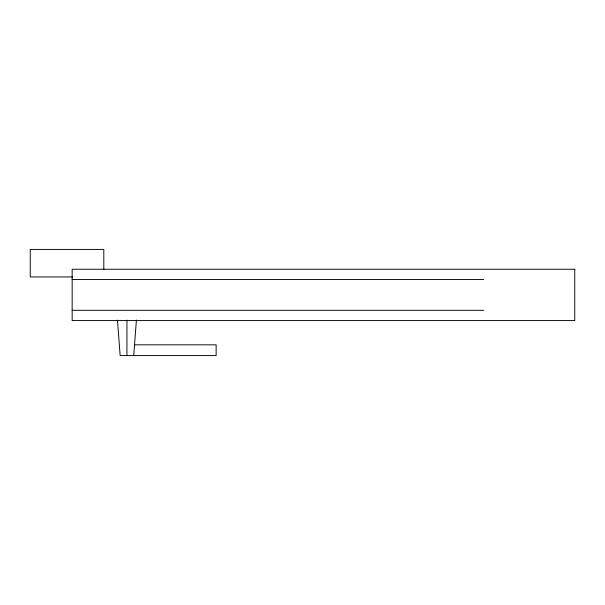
<?xml version="1.0" encoding="UTF-8"?>
<svg xmlns="http://www.w3.org/2000/svg" width="605" height="605" viewBox="0 0 605 605"><rect width="100%" height="100%" fill="white"/><g stroke="black" fill="none" stroke-linecap="round" stroke-linejoin="round"><path stroke-width="0.91" d="M133.72 355.581L136.412 320.037M72.691 276.946L30.25 276.946L30.25 249.419L103.81 249.419L103.81 269.603M72.161 279.51L483.667 279.51M72.161 310.312L483.667 310.312M134.537 344.835L216.144 344.835L216.144 355.581L120.153 355.581L117.461 320.113M126.937 320.113L126.937 355.581M574.75 269.248L72.161 269.248L72.161 320.574L574.75 320.574L574.75 269.248"/></g></svg>
